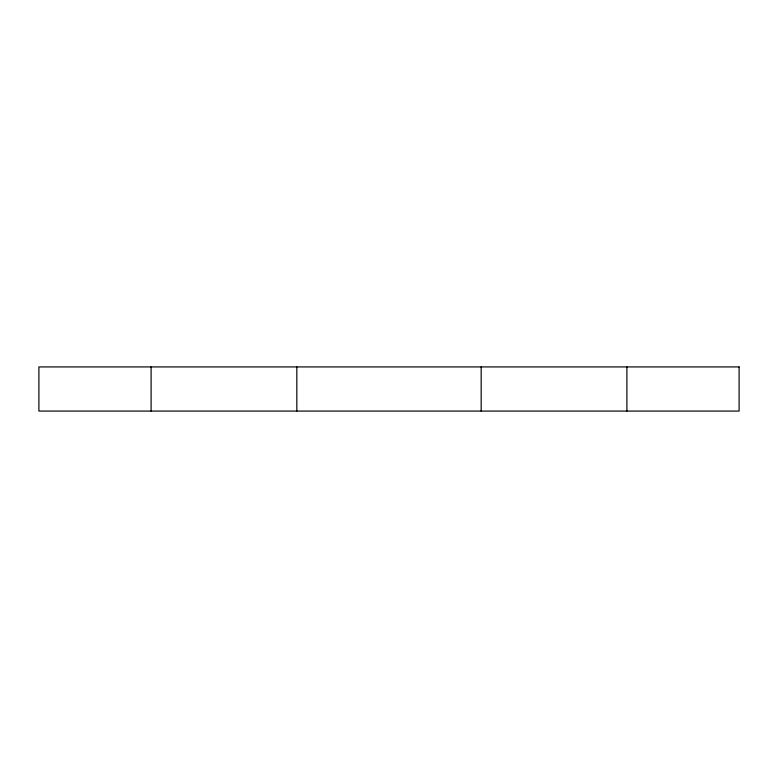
<?xml version="1.0" encoding="UTF-8"?>
<svg xmlns="http://www.w3.org/2000/svg" width="778" height="778" viewBox="0 0 778 778"><rect width="100%" height="100%" fill="white"/><g stroke="black" fill="none" stroke-linecap="round" stroke-linejoin="round"><path stroke-width="1.17" d="M626.893 366.924L626.893 411.076M481.174 366.924L481.174 411.076M296.826 366.924L296.826 411.076M151.107 366.924L151.107 411.076M739.1 366.924L38.9 366.924L38.9 411.076L739.1 411.076L739.1 366.924"/></g></svg>
